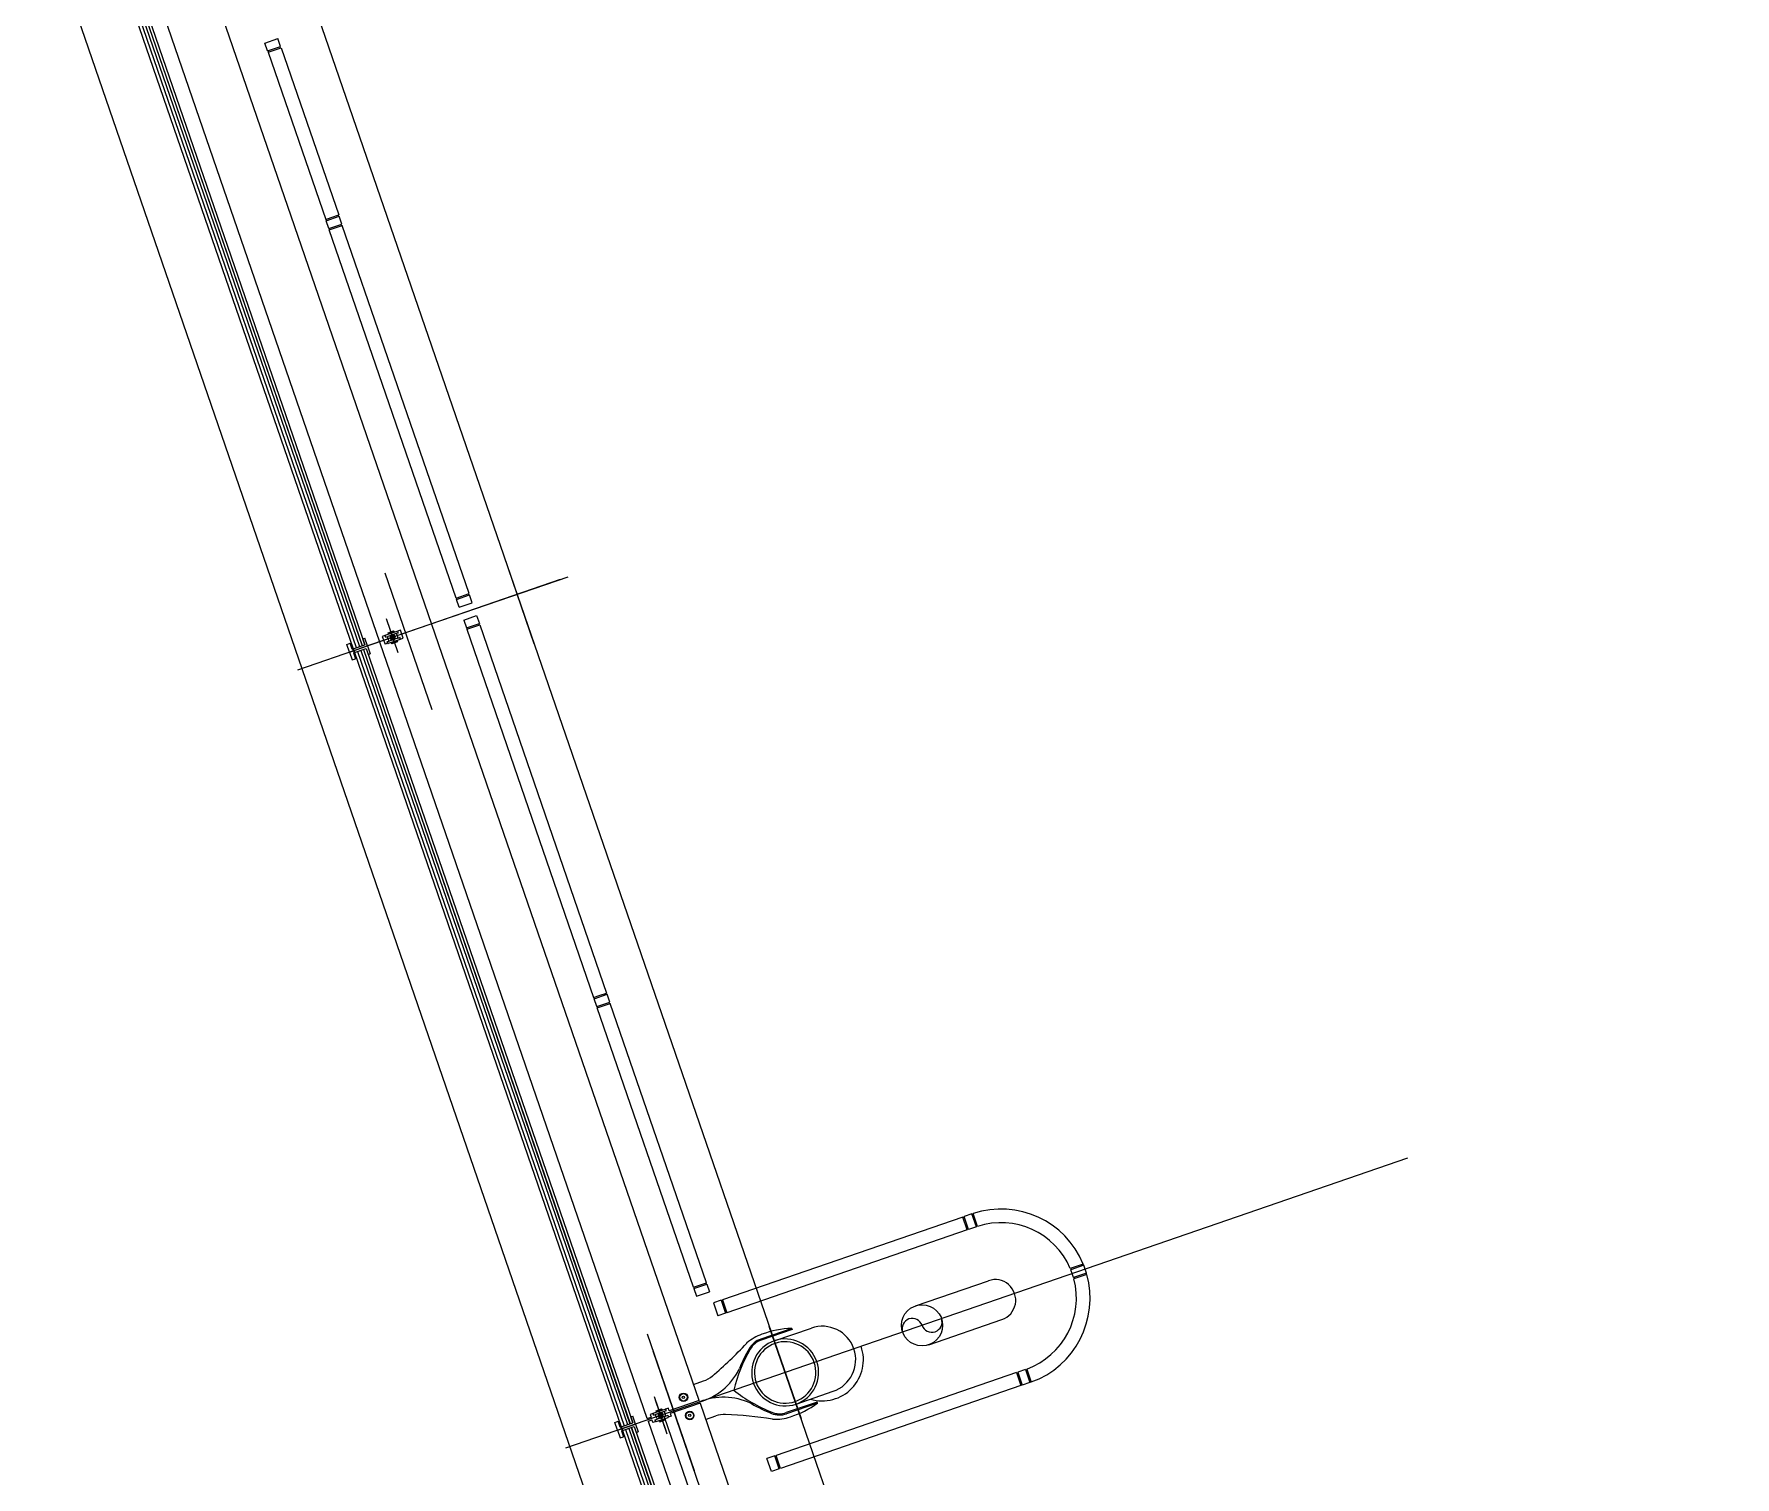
# Model space of a CAD drawing. Extents: x 809487 to 809680, y 818779 to 819225.
# Drawn here: x 809506.33 to 809512.53, y 819148.54 to 819153.8 of the extents above; entities that cross this region are included whole.
import ezdxf

# ---------------------------------------------------------------- set-up
doc = ezdxf.new("R2010")
doc.units = 0
for name, color, linetype in [('F-RC', 7, 'Continuous'), ('MAJ082__', 7, 'Continuous'), ('MAJ214__', 7, 'Continuous'), ('MAJ270__', 7, 'Continuous'), ('MAJ292__', 7, 'Continuous')]:
    doc.layers.add(name, color=color, linetype=linetype)

msp = doc.modelspace()

# ---------------------------------------------------------------- linework, layer by layer
at = {"layer": 'F-RC'}
for p, q in [((809507.1676, 819153.7638), (809507.2148, 819153.7801)), ((809507.1773, 819153.7354), (809507.1676, 819153.7638)), ((809507.1773, 819153.7354), (809507.2246, 819153.7517)), ((809507.179, 819153.7307), (809507.2262, 819153.747)), ((809507.2246, 819153.7517), (809507.2148, 819153.7801)), ((809507.2244, 819153.7463), (809507.2227, 819153.751)), ((809507.2262, 819153.747), (809507.4362, 819153.1371)), ((809507.179, 819153.7307), (809507.389, 819153.1208)), ((809507.1809, 819153.7313), (809507.1792, 819153.7361)), ((809507.389, 819153.1208), (809507.4086, 819153.1276)), ((809507.3906, 819153.1161), (809507.4379, 819153.1324)), ((809507.4086, 819153.1276), (809507.4362, 819153.1371)), ((809507.436, 819153.1317), (809507.4343, 819153.1364)), ((809507.4476, 819153.104), (809507.4379, 819153.1324)), ((809507.4004, 819153.0877), (809507.3906, 819153.1161)), ((809507.3925, 819153.1167), (809507.3909, 819153.1215)), ((809507.4004, 819153.0877), (809507.4476, 819153.104)), ((809507.402, 819153.083), (809507.4493, 819153.0993)), ((809507.8643, 819151.7404), (809507.402, 819153.083)), ((809507.4039, 819153.0836), (809507.4022, 819153.0884)), ((809507.4474, 819153.0986), (809507.4457, 819153.1034)), ((809507.9116, 819151.7566), (809507.4493, 819153.0993)), ((809507.8643, 819151.7404), (809507.9116, 819151.7566)), ((809507.8659, 819151.7356), (809507.9132, 819151.7519)), ((809507.8757, 819151.7073), (809507.8659, 819151.7356)), ((809507.8678, 819151.7363), (809507.8662, 819151.741)), ((809507.8757, 819151.7073), (809507.923, 819151.7235)), ((809507.9113, 819151.7513), (809507.9097, 819151.756)), ((809507.923, 819151.7235), (809507.9132, 819151.7519)), ((809507.892, 819151.66), (809507.9392, 819151.6763)), ((809507.892, 819151.66), (809507.9017, 819151.6316)), ((809507.9017, 819151.6316), (809507.949, 819151.6479)), ((809507.9034, 819151.6269), (809507.9506, 819151.6432)), ((809507.9392, 819151.6763), (809507.949, 819151.6479)), ((809507.9471, 819151.6473), (809507.9487, 819151.6425)), ((809507.9506, 819151.6432), (809508.4129, 819150.3005)), ((809507.9034, 819151.6269), (809508.3657, 819150.2843)), ((809507.9036, 819151.6323), (809507.9052, 819151.6276)), ((809508.3657, 819150.2843), (809508.3853, 819150.291)), ((809508.3673, 819150.2795), (809508.4146, 819150.2958)), ((809508.3771, 819150.2512), (809508.3673, 819150.2795)), ((809508.3692, 819150.2802), (809508.3676, 819150.2849)), ((809508.3853, 819150.291), (809508.4129, 819150.3005)), ((809508.4127, 819150.2952), (809508.411, 819150.2999)), ((809508.4243, 819150.2674), (809508.4146, 819150.2958)), ((809508.3771, 819150.2512), (809508.4243, 819150.2674)), ((809508.3787, 819150.2464), (809508.426, 819150.2627)), ((809508.7295, 819149.2277), (809508.3787, 819150.2464)), ((809508.3806, 819150.2471), (809508.3789, 819150.2518)), ((809508.4241, 819150.2621), (809508.4224, 819150.2668)), ((809508.7768, 819149.2439), (809508.426, 819150.2627)), ((809509.7114, 819149.4838), (809508.8351, 819149.182)), ((809509.7276, 819149.4365), (809509.7114, 819149.4838)), ((809509.7167, 819149.4835), (809509.712, 819149.4819)), ((809509.7445, 819149.4952), (809509.7161, 819149.4854)), ((809509.7324, 819149.4381), (809509.7161, 819149.4854)), ((809509.7607, 819149.4479), (809509.7445, 819149.4952)), ((809509.7655, 819149.4495), (809509.7492, 819149.4968)), ((809509.7276, 819149.4365), (809508.8513, 819149.1348)), ((809509.7317, 819149.44), (809509.727, 819149.4384)), ((809509.7607, 819149.4479), (809509.7324, 819149.4381)), ((809510.1505, 819149.3124), (809510.1031, 819149.2961)), ((809510.1523, 819149.3077), (809510.105, 819149.2914)), ((809508.7295, 819149.2277), (809508.7767, 819149.2439)), ((809508.7311, 819149.2229), (809508.7784, 819149.2392)), ((809508.7311, 819149.2229), (809508.7409, 819149.1946)), ((809508.7314, 819149.2283), (809508.733, 819149.2236)), ((809508.7749, 819149.2433), (809508.7765, 819149.2386)), ((809508.7784, 819149.2392), (809508.7881, 819149.2108)), ((809510.1621, 819149.2794), (809510.1148, 819149.2631)), ((809510.1635, 819149.2746), (809510.1161, 819149.2583)), ((809508.7409, 819149.1946), (809508.7881, 819149.2108)), ((809508.8303, 819149.1804), (809508.802, 819149.1706)), ((809508.802, 819149.1706), (809508.8183, 819149.1234)), ((809508.8303, 819149.1804), (809508.8466, 819149.1331)), ((809508.8357, 819149.1801), (809508.831, 819149.1785)), ((809508.8351, 819149.182), (809508.8513, 819149.1348)), ((809508.8466, 819149.1331), (809508.8183, 819149.1234)), ((809508.8507, 819149.1367), (809508.846, 819149.135)), ((809509.9067, 819148.9165), (809509.0304, 819148.6147)), ((809509.9067, 819148.9165), (809509.923, 819148.8692)), ((809509.9121, 819148.9162), (809509.9074, 819148.9146)), ((809509.9398, 819148.9279), (809509.9114, 819148.9181)), ((809509.9114, 819148.9181), (809509.9277, 819148.8708)), ((809509.9398, 819148.9279), (809509.9561, 819148.8806)), ((809509.9445, 819148.9295), (809509.9608, 819148.8822)), ((809509.923, 819148.8692), (809509.0467, 819148.5674)), ((809509.9271, 819148.8727), (809509.9223, 819148.8711)), ((809509.9561, 819148.8806), (809509.9277, 819148.8708)), ((809509.0257, 819148.6131), (809508.9973, 819148.6033)), ((809509.0136, 819148.5561), (809508.9973, 819148.6033)), ((809509.042, 819148.5658), (809509.0257, 819148.6131)), ((809509.0311, 819148.6128), (809509.0263, 819148.6112)), ((809509.0467, 819148.5674), (809509.0304, 819148.6147)), ((809509.042, 819148.5658), (809509.0136, 819148.5561)), ((809509.046, 819148.5693), (809509.0413, 819148.5677))]:
    msp.add_line(p, q, dxfattribs=at)
for radius, start, end in [(0.323, 108.11303, 109.00032), (0.325, 22.52811, 108.11849), (0.277, 107.96572, 109.00032), (0.275, 23.17064, 107.9582), (0.277, 22.10417, 23.14047), (0.275, 19, 22.12677), (0.323, 21.66174, 22.54999), (0.325, 19, 21.64535), (0.325, 16.35465, 19), (0.275, 290.0418, 14.82936), (0.325, 289.88151, 15.47188), (0.275, 15.87323, 19), (0.277, 14.85953, 15.89583), (0.323, 15.45001, 16.33825), (0.277, 288.99968, 290.03427), (0.323, 288.99968, 289.88697)]:
    msp.add_arc((809509.8503, 819149.1879), radius, start, end, dxfattribs=at)
at = {"layer": 'MAJ082__'}
for p, q in [((809509.5384, 819149.1598), (809509.8049, 819149.2516)), ((809509.5872, 819149.018), (809509.8537, 819149.1097))]:
    msp.add_line(p, q, dxfattribs=at)
msp.add_circle((809509.5628, 819149.0889), 0.075, dxfattribs=at)
for centre, radius, start, end in [((809509.8293, 819149.1806), 0.075, 288.99117, 109), ((809509.5274, 819149.0767), 0.0375, 19, 199), ((809509.5983, 819149.1011), 0.0375, 199, 19)]:
    msp.add_arc(centre, radius, start, end, dxfattribs=at)
at = {"layer": 'MAJ214__'}
for p, q in [((809506.5287, 819154.382), (809507.5005, 819151.5596)), ((809506.5401, 819154.3859), (809507.5119, 819151.5635)), ((809506.5495, 819154.3891), (809507.5213, 819151.5668)), ((809506.5502, 819154.3894), (809507.5221, 819151.567)), ((809508.5611, 819148.7492), (809506.6109, 819154.4129)), ((809507.6057, 819151.6037), (809507.5953, 819151.6002)), ((809507.5953, 819151.6002), (809507.6051, 819151.5718)), ((809507.6155, 819151.5754), (809507.6051, 819151.5718)), ((809507.606, 819151.6052), (809507.65, 819151.6203)), ((809507.6074, 819151.5977), (809507.615, 819151.6003)), ((809507.6457, 819151.6109), (809507.615, 819151.6003)), ((809507.6376, 819151.6203), (809507.6158, 819151.6128)), ((809507.6164, 819151.614), (809507.6158, 819151.6128)), ((809507.6158, 819151.6128), (809507.6168, 819151.6099)), ((809507.6164, 819151.614), (809507.6363, 819151.6209)), ((809507.6385, 819151.6174), (809507.6168, 819151.6099)), ((809507.6192, 819151.6107), (809507.6188, 819151.6101)), ((809507.619, 819151.6096), (809507.6188, 819151.6101)), ((809507.6514, 819151.5944), (809507.6207, 819151.5838)), ((809507.628, 819151.5773), (809507.6498, 819151.5848)), ((809507.628, 819151.5773), (809507.629, 819151.5745)), ((809507.629, 819151.5745), (809507.6507, 819151.582)), ((809507.6299, 819151.578), (809507.6296, 819151.5789)), ((809507.6501, 819151.5807), (809507.6303, 819151.5739)), ((809507.6362, 819151.6166), (809507.6368, 819151.6163)), ((809507.6363, 819151.6209), (809507.6376, 819151.6203)), ((809507.637, 819151.6158), (809507.6368, 819151.6163)), ((809507.6376, 819151.6203), (809507.6385, 819151.6174)), ((809507.6535, 819151.6136), (809507.6459, 819151.611)), ((809507.6479, 819151.5841), (809507.6476, 819151.5851)), ((809507.6498, 819151.5848), (809507.6507, 819151.582)), ((809507.6501, 819151.5807), (809507.6507, 819151.582)), ((809507.6615, 819151.6229), (809507.6511, 819151.6194)), ((809507.6516, 819151.5944), (809507.6592, 819151.597)), ((809507.6608, 819151.591), (809507.6712, 819151.5946)), ((809507.6712, 819151.5946), (809507.6615, 819151.6229)), ((809507.5054, 819151.5454), (809508.4772, 819148.723)), ((809507.5168, 819151.5493), (809508.4886, 819148.7269)), ((809507.5262, 819151.5526), (809508.498, 819148.7302)), ((809507.5269, 819151.5528), (809508.4988, 819148.7304)), ((809507.6303, 819151.5739), (809507.629, 819151.5745)), ((809508.6382, 819148.7864), (809508.6278, 819148.7828)), ((809508.6414, 819148.7769), (809508.6382, 819148.7864)), ((809508.7502, 819148.8144), (809508.6414, 819148.7769)), ((809508.7534, 819148.8049), (809508.6447, 819148.7675)), ((809508.5611, 819148.7492), (809508.5753, 819148.7541)), ((809508.5643, 819148.7398), (809508.5785, 819148.7447)), ((809508.5643, 819148.7398), (809510.5145, 819143.0761)), ((809508.5824, 819148.7672), (809508.572, 819148.7636)), ((809508.572, 819148.7636), (809508.5753, 819148.7541)), ((809508.5818, 819148.7352), (809508.5785, 819148.7447)), ((809508.5922, 819148.7388), (809508.5818, 819148.7352)), ((809508.5827, 819148.7686), (809508.6267, 819148.7837)), ((809508.5841, 819148.7611), (809508.5917, 819148.7638)), ((809508.5898, 819148.7446), (809508.5974, 819148.7472)), ((809508.6224, 819148.7744), (809508.5917, 819148.7638)), ((809508.6143, 819148.7837), (809508.5925, 819148.7762)), ((809508.5931, 819148.7775), (809508.5925, 819148.7762)), ((809508.5925, 819148.7762), (809508.5935, 819148.7734)), ((809508.5931, 819148.7775), (809508.613, 819148.7843)), ((809508.5933, 819148.7379), (809508.6373, 819148.753)), ((809508.6152, 819148.7809), (809508.5935, 819148.7734)), ((809508.5959, 819148.7742), (809508.5955, 819148.7736)), ((809508.5957, 819148.7731), (809508.5955, 819148.7736)), ((809508.6281, 819148.7578), (809508.5974, 819148.7472)), ((809508.6265, 819148.7482), (809508.6047, 819148.7408)), ((809508.6057, 819148.7379), (809508.6047, 819148.7408)), ((809508.6274, 819148.7454), (809508.6057, 819148.7379)), ((809508.607, 819148.7373), (809508.6057, 819148.7379)), ((809508.6063, 819148.7423), (809508.6065, 819148.7419)), ((809508.6071, 819148.7416), (809508.6065, 819148.7419)), ((809508.607, 819148.7373), (809508.6268, 819148.7441)), ((809508.6129, 819148.78), (809508.6135, 819148.7797)), ((809508.613, 819148.7843), (809508.6143, 819148.7837)), ((809508.6137, 819148.7793), (809508.6135, 819148.7797)), ((809508.6143, 819148.7837), (809508.6152, 819148.7809)), ((809508.6302, 819148.777), (809508.6226, 819148.7744)), ((809508.6241, 819148.7474), (809508.6244, 819148.7481)), ((809508.6243, 819148.7485), (809508.6244, 819148.7481)), ((809508.6274, 819148.7454), (809508.6265, 819148.7482)), ((809508.6268, 819148.7441), (809508.6274, 819148.7454)), ((809508.6359, 819148.7605), (809508.6283, 819148.7579)), ((809508.6479, 819148.758), (809508.6375, 819148.7544)), ((809508.6447, 819148.7675), (809508.6479, 819148.758)), ((809508.4821, 819148.7088), (809509.4539, 819145.8865)), ((809508.4935, 819148.7128), (809509.4653, 819145.8904)), ((809508.5029, 819148.716), (809509.4747, 819145.8936)), ((809508.5036, 819148.7163), (809509.4755, 819145.8939))]:
    msp.add_line(p, q, dxfattribs=at)
for points in [[(809507.6606, 819151.5896), (809507.6166, 819151.5744)], [(809509.088, 819149.0778), (809508.9752, 819149.039)], [(809509.1819, 819148.8053), (809509.0691, 819148.7665)]]:
    msp.add_lwpolyline(points, dxfattribs=at)
for centre, radius in [((809507.6333, 819151.5974), 0.006), ((809508.6931, 819148.8264), 0.0155), ((809508.6931, 819148.8264), 0.0135), ((809508.6931, 819148.8264), 0.0042), ((809508.7159, 819148.7603), 0.0155), ((809508.7159, 819148.7603), 0.0135), ((809508.7159, 819148.7603), 0.0042)]:
    msp.add_circle(centre, radius, dxfattribs=at)
for centre, radius, start, end in [((809507.6333, 819151.5974), 0.0095, 145.18264, 252.81736), ((809507.6333, 819151.5974), 0.0109, 101.1265, 116.87349), ((809507.6333, 819151.5974), 0.0109, 281.1265, 296.87349), ((809507.6333, 819151.5974), 0.0095, 326.69488, 71.30512), ((809509.001, 819148.9641), 0.0792, 109, 149.96236), ((809509.4233, 819148.7199), 0.567, 149.96236, 158.10407), ((809508.6894, 819149.0317), 0.2307, 285.67731, 333.23123), ((809508.8786, 819148.9388), 0.02, 326.67541, 338.10407), ((809508.8393, 819148.5962), 0.2307, 64.76877, 112.32268), ((809508.8393, 819148.5962), 0.2307, 105.67731, 112.32268), ((809508.6894, 819149.0317), 0.2307, 285.67731, 292.32268), ((809508.9313, 819148.7859), 0.02, 59.89592, 71.32459), ((809509.2257, 819149.2938), 0.567, 239.89592, 248.03764), ((809508.61, 819148.7608), 0.0095, 145.18264, 199.00008), ((809508.61, 819148.7608), 0.0095, 198.99991, 252.81736), ((809508.61, 819148.7608), 0.006, 18.99986, 199.00013), ((809508.61, 819148.7608), 0.006, 198.99986, 19.00013), ((809508.61, 819148.7608), 0.0109, 101.1265, 116.87349), ((809508.61, 819148.7608), 0.0109, 281.1265, 296.87349), ((809508.61, 819148.7608), 0.0095, 18.99991, 71.30512), ((809508.61, 819148.7608), 0.0095, 326.69488, 19.00008), ((809509.0433, 819148.8414), 0.0792, 248.03764, 289)]:
    msp.add_arc(centre, radius, start, end, dxfattribs=at)
for points, degree in [([(809507.606, 819151.6052), (809507.606, 819151.6051), (809507.6059, 819151.6051), (809507.6059, 819151.6051), (809507.6059, 819151.605), (809507.6058, 819151.605), (809507.6058, 819151.6049), (809507.6058, 819151.6049), (809507.6058, 819151.6048), (809507.6058, 819151.6048), (809507.6057, 819151.6047), (809507.6057, 819151.6047), (809507.6057, 819151.6046), (809507.6057, 819151.6045), (809507.6057, 819151.6045), (809507.6057, 819151.6044)], 3), ([(809507.6057, 819151.6044), (809507.6057, 819151.6038), (809507.6057, 819151.6032), (809507.6058, 819151.602), (809507.6059, 819151.6014), (809507.606, 819151.6003), (809507.6062, 819151.5998), (809507.6064, 819151.5989), (809507.6064, 819151.5986), (809507.6065, 819151.5983)], 3), ([(809507.6066, 819151.5981), (809507.6066, 819151.5981), (809507.6066, 819151.5981), (809507.6066, 819151.5981), (809507.6066, 819151.5982), (809507.6066, 819151.5982), (809507.6065, 819151.5982), (809507.6065, 819151.5983)], 3), ([(809507.6066, 819151.5981), (809507.6066, 819151.598), (809507.6066, 819151.598), (809507.6067, 819151.5979), (809507.6067, 819151.5979), (809507.6068, 819151.5978), (809507.6069, 819151.5977), (809507.6071, 819151.5977), (809507.6071, 819151.5977), (809507.6072, 819151.5977), (809507.6073, 819151.5977), (809507.6074, 819151.5977), (809507.6074, 819151.5977), (809507.6074, 819151.5977)], 3), ([(809507.6131, 819151.5811), (809507.6131, 819151.5811), (809507.6131, 819151.5811), (809507.613, 819151.5811), (809507.613, 819151.5811), (809507.6129, 819151.5811), (809507.6129, 819151.5811), (809507.6128, 819151.581), (809507.6128, 819151.5809), (809507.6127, 819151.5808), (809507.6127, 819151.5807), (809507.6127, 819151.5805), (809507.6127, 819151.5805), (809507.6127, 819151.5804)], 3), ([(809507.6128, 819151.5802), (809507.6128, 819151.5802), (809507.6127, 819151.5802), (809507.6127, 819151.5803), (809507.6127, 819151.5803), (809507.6127, 819151.5804), (809507.6127, 819151.5804), (809507.6127, 819151.5804)], 3), ([(809507.6128, 819151.5802), (809507.6129, 819151.5799), (809507.613, 819151.5796), (809507.6134, 819151.5787), (809507.6137, 819151.5783), (809507.6142, 819151.5773), (809507.6145, 819151.5768), (809507.6152, 819151.5758), (809507.6155, 819151.5753), (809507.6159, 819151.5748)], 3), ([(809507.6131, 819151.5811), (809507.6137, 819151.5814), (809507.6144, 819151.5816), (809507.6159, 819151.5821), (809507.6169, 819151.5825), (809507.6184, 819151.583), (809507.619, 819151.5832), (809507.62, 819151.5835), (809507.6203, 819151.5836), (809507.6207, 819151.5838)], 3), ([(809507.6131, 819151.5811), (809507.6139, 819151.5814), (809507.6148, 819151.5817), (809507.6157, 819151.5821), (809507.617, 819151.5825), (809507.6182, 819151.5829), (809507.6195, 819151.5834), (809507.6199, 819151.5835), (809507.6203, 819151.5836), (809507.6207, 819151.5838)], 3), ([(809507.6207, 819151.5838), (809507.6207, 819151.5838), (809507.6207, 819151.5838), (809507.6206, 819151.5839), (809507.6205, 819151.5841), (809507.6203, 819151.5847), (809507.6201, 819151.585), (809507.6195, 819151.5861), (809507.6189, 819151.587), (809507.6179, 819151.5891), (809507.6174, 819151.5902), (809507.6166, 819151.5925), (809507.6162, 819151.5936), (809507.6157, 819151.5959), (809507.6156, 819151.5969), (809507.6154, 819151.5984), (809507.6153, 819151.599), (809507.6151, 819151.5997), (809507.6151, 819151.5999), (809507.615, 819151.6002), (809507.615, 819151.6003), (809507.615, 819151.6003)], 3), ([(809507.6253, 819151.6026), (809507.6254, 819151.6027), (809507.6256, 819151.6029), (809507.6258, 819151.6033), (809507.6259, 819151.6035), (809507.6261, 819151.6037), (809507.6261, 819151.6038), (809507.6262, 819151.6038), (809507.6262, 819151.6039), (809507.6262, 819151.6039)], 3), ([(809507.6262, 819151.6039), (809507.6272, 819151.6054), (809507.6283, 819151.6071)], 2), ([(809507.6317, 819151.5879), (809507.6317, 819151.5879), (809507.6317, 819151.5879), (809507.6316, 819151.5879), (809507.6315, 819151.5879), (809507.6312, 819151.588), (809507.631, 819151.5881), (809507.6306, 819151.5882), (809507.6304, 819151.5883), (809507.6302, 819151.5884)], 3), ([(809507.6312, 819151.6081), (809507.6331, 819151.6074), (809507.6348, 819151.6069)], 2), ([(809507.6354, 819151.5866), (809507.6334, 819151.5873), (809507.6317, 819151.5879)], 2), ([(809507.6348, 819151.6069), (809507.6349, 819151.6069), (809507.6349, 819151.6068), (809507.635, 819151.6068), (809507.6351, 819151.6068), (809507.6353, 819151.6067), (809507.6355, 819151.6066), (809507.6359, 819151.6065), (809507.6361, 819151.6064), (809507.6363, 819151.6064)], 3), ([(809507.6404, 819151.5908), (809507.6394, 819151.5893), (809507.6382, 819151.5876)], 2), ([(809507.6412, 819151.5921), (809507.6411, 819151.592), (809507.641, 819151.5918), (809507.6408, 819151.5914), (809507.6406, 819151.5913), (809507.6405, 819151.591), (809507.6404, 819151.591), (809507.6404, 819151.5909), (809507.6404, 819151.5909), (809507.6404, 819151.5908)], 3), ([(809507.6459, 819151.611), (809507.6458, 819151.6109), (809507.6458, 819151.6109), (809507.6457, 819151.6109)], 2), ([(809507.6459, 819151.611), (809507.6459, 819151.6109), (809507.6459, 819151.6109), (809507.6459, 819151.6108), (809507.646, 819151.6106), (809507.6463, 819151.6101), (809507.6465, 819151.6097), (809507.6471, 819151.6086), (809507.6476, 819151.6077), (809507.6487, 819151.6057), (809507.6492, 819151.6045), (809507.65, 819151.6022), (809507.6503, 819151.6011), (809507.6508, 819151.5988), (809507.651, 819151.5978), (809507.6512, 819151.5963), (809507.6513, 819151.5957), (809507.6514, 819151.595), (809507.6515, 819151.5948), (809507.6515, 819151.5945), (809507.6516, 819151.5945), (809507.6516, 819151.5944)], 3), ([(809507.6507, 819151.6199), (809507.6506, 819151.6199), (809507.6506, 819151.62), (809507.6505, 819151.6201), (809507.6505, 819151.6201), (809507.6504, 819151.6201), (809507.6504, 819151.6202), (809507.6503, 819151.6202), (809507.6503, 819151.6202), (809507.6502, 819151.6203), (809507.6502, 819151.6203), (809507.6501, 819151.6203), (809507.6501, 819151.6203), (809507.65, 819151.6203), (809507.65, 819151.6203), (809507.65, 819151.6203)], 3), ([(809507.6538, 819151.6145), (809507.6537, 819151.6148), (809507.6535, 819151.6152), (809507.6532, 819151.616), (809507.6529, 819151.6165), (809507.6523, 819151.6174), (809507.652, 819151.6179), (809507.6514, 819151.6189), (809507.651, 819151.6194), (809507.6507, 819151.6199)], 3), ([(809507.6514, 819151.5944), (809507.6515, 819151.5944), (809507.6515, 819151.5944), (809507.6516, 819151.5944)], 2), ([(809507.6514, 819151.5944), (809507.6515, 819151.5944), (809507.6515, 819151.5944), (809507.6516, 819151.5944)], 2), ([(809507.6535, 819151.6136), (809507.6535, 819151.6136), (809507.6535, 819151.6136), (809507.6535, 819151.6136), (809507.6536, 819151.6136), (809507.6536, 819151.6136), (809507.6537, 819151.6137), (809507.6538, 819151.6138), (809507.6538, 819151.6138), (809507.6539, 819151.614), (809507.6539, 819151.614), (809507.6539, 819151.6142), (809507.6539, 819151.6143), (809507.6539, 819151.6143)], 3), ([(809507.6538, 819151.6145), (809507.6538, 819151.6145), (809507.6538, 819151.6145), (809507.6538, 819151.6144), (809507.6538, 819151.6144), (809507.6539, 819151.6144), (809507.6539, 819151.6144), (809507.6539, 819151.6143)], 3), ([(809507.66, 819151.5967), (809507.6599, 819151.5967), (809507.6599, 819151.5967), (809507.6599, 819151.5968), (809507.6598, 819151.5969), (809507.6597, 819151.597), (809507.6596, 819151.597), (809507.6595, 819151.5971), (809507.6594, 819151.5971), (809507.6593, 819151.5971), (809507.6592, 819151.597), (809507.6592, 819151.597), (809507.6592, 819151.597), (809507.6592, 819151.597)], 3), ([(809507.66, 819151.5967), (809507.66, 819151.5966), (809507.66, 819151.5966), (809507.66, 819151.5966), (809507.66, 819151.5966), (809507.66, 819151.5965), (809507.66, 819151.5965), (809507.66, 819151.5965)], 3), ([(809507.6608, 819151.5903), (809507.6608, 819151.5909), (809507.6608, 819151.5915), (809507.6607, 819151.5927), (809507.6607, 819151.5933), (809507.6605, 819151.5944), (809507.6604, 819151.5949), (809507.6602, 819151.5958), (809507.6601, 819151.5961), (809507.66, 819151.5965)], 3), ([(809507.6606, 819151.5896), (809507.6606, 819151.5896), (809507.6606, 819151.5896), (809507.6607, 819151.5897), (809507.6607, 819151.5897), (809507.6607, 819151.5898), (809507.6607, 819151.5898), (809507.6608, 819151.5899), (809507.6608, 819151.5899), (809507.6608, 819151.59), (809507.6608, 819151.59), (809507.6608, 819151.5901), (809507.6608, 819151.5901), (809507.6608, 819151.5902), (809507.6608, 819151.5903), (809507.6608, 819151.5903)], 3), ([(809507.6159, 819151.5748), (809507.6159, 819151.5748), (809507.616, 819151.5747), (809507.6161, 819151.5747), (809507.6161, 819151.5746), (809507.6161, 819151.5746), (809507.6162, 819151.5746), (809507.6162, 819151.5745), (809507.6163, 819151.5745), (809507.6163, 819151.5745), (809507.6163, 819151.5745), (809507.6164, 819151.5744), (809507.6165, 819151.5744), (809507.6165, 819151.5744), (809507.6166, 819151.5744), (809507.6166, 819151.5744)], 3), ([(809508.5827, 819148.7686), (809508.5827, 819148.7686), (809508.5826, 819148.7686), (809508.5826, 819148.7685), (809508.5826, 819148.7685), (809508.5825, 819148.7684), (809508.5825, 819148.7684), (809508.5825, 819148.7683), (809508.5825, 819148.7683), (809508.5825, 819148.7682), (809508.5824, 819148.7682), (809508.5824, 819148.7681), (809508.5824, 819148.7681), (809508.5824, 819148.768), (809508.5824, 819148.7679), (809508.5824, 819148.7679)], 3), ([(809508.5824, 819148.7679), (809508.5824, 819148.7673), (809508.5824, 819148.7666), (809508.5825, 819148.7655), (809508.5826, 819148.7649), (809508.5828, 819148.7638), (809508.5829, 819148.7632), (809508.5831, 819148.7624), (809508.5831, 819148.762), (809508.5832, 819148.7617)], 3), ([(809508.5833, 819148.7615), (809508.5833, 819148.7615), (809508.5833, 819148.7615), (809508.5833, 819148.7616), (809508.5833, 819148.7616), (809508.5833, 819148.7617), (809508.5833, 819148.7617), (809508.5832, 819148.7617)], 3), ([(809508.5833, 819148.7615), (809508.5833, 819148.7615), (809508.5833, 819148.7615), (809508.5834, 819148.7614), (809508.5834, 819148.7613), (809508.5836, 819148.7612), (809508.5836, 819148.7612), (809508.5838, 819148.7611), (809508.5838, 819148.7611), (809508.5839, 819148.7611), (809508.584, 819148.7611), (809508.5841, 819148.7611), (809508.5841, 819148.7611), (809508.5841, 819148.7611)], 3), ([(809508.5894, 819148.7438), (809508.5894, 819148.7439), (809508.5894, 819148.7439), (809508.5894, 819148.744), (809508.5894, 819148.7441), (809508.5894, 819148.7442), (809508.5894, 819148.7443), (809508.5895, 819148.7444), (809508.5896, 819148.7445), (809508.5897, 819148.7445), (809508.5897, 819148.7446), (809508.5898, 819148.7446), (809508.5898, 819148.7446), (809508.5898, 819148.7446)], 3), ([(809508.5894, 819148.7438), (809508.5894, 819148.7438), (809508.5894, 819148.7438), (809508.5894, 819148.7438), (809508.5894, 819148.7437), (809508.5894, 819148.7437), (809508.5895, 819148.7437), (809508.5895, 819148.7436)], 3), ([(809508.5926, 819148.7383), (809508.5922, 819148.7387), (809508.5919, 819148.7392), (809508.5912, 819148.7402), (809508.5909, 819148.7407), (809508.5904, 819148.7417), (809508.5901, 819148.7422), (809508.5897, 819148.743), (809508.5896, 819148.7433), (809508.5895, 819148.7436)], 3), ([(809508.5935, 819148.7551), (809508.5932, 819148.7562), (809508.5929, 819148.7572), (809508.5924, 819148.7593), (809508.5923, 819148.7604), (809508.5921, 819148.7619), (809508.592, 819148.7624), (809508.5919, 819148.7631), (809508.5918, 819148.7634), (809508.5917, 819148.7636), (809508.5917, 819148.7637), (809508.5917, 819148.7638)], 3), ([(809508.5933, 819148.7379), (809508.5933, 819148.7379), (809508.5932, 819148.7379), (809508.5931, 819148.7379), (809508.5931, 819148.7379), (809508.593, 819148.7379), (809508.593, 819148.7379), (809508.5929, 819148.738), (809508.5929, 819148.738), (809508.5928, 819148.738), (809508.5928, 819148.738), (809508.5928, 819148.7381), (809508.5927, 819148.7381), (809508.5927, 819148.7382), (809508.5926, 819148.7382), (809508.5926, 819148.7383)], 3), ([(809508.5935, 819148.7551), (809508.5939, 819148.7541), (809508.5943, 819148.7532), (809508.5952, 819148.7512), (809508.5958, 819148.7502), (809508.5965, 819148.7489), (809508.5968, 819148.7485), (809508.5971, 819148.7478), (809508.5972, 819148.7476), (809508.5973, 819148.7473), (809508.5974, 819148.7473), (809508.5974, 819148.7472)], 3), ([(809508.602, 819148.766), (809508.6022, 819148.7662), (809508.6023, 819148.7664), (809508.6025, 819148.7667), (809508.6026, 819148.7669), (809508.6028, 819148.7671), (809508.6028, 819148.7672), (809508.6029, 819148.7673), (809508.6029, 819148.7673), (809508.6029, 819148.7673)], 3), ([(809508.6029, 819148.7673), (809508.6039, 819148.7688), (809508.605, 819148.7706)], 2), ([(809508.6069, 819148.7518), (809508.6071, 819148.7517), (809508.6073, 819148.7517), (809508.6077, 819148.7515), (809508.6079, 819148.7515), (809508.6082, 819148.7514), (809508.6083, 819148.7514), (809508.6084, 819148.7513), (809508.6084, 819148.7513), (809508.6084, 819148.7513)], 3), ([(809508.6079, 819148.7715), (809508.6098, 819148.7709), (809508.6115, 819148.7703)], 2), ([(809508.6084, 819148.7513), (809508.6101, 819148.7507), (809508.6121, 819148.7501)], 2), ([(809508.6115, 819148.7703), (809508.6116, 819148.7703), (809508.6116, 819148.7703), (809508.6117, 819148.7703), (809508.6118, 819148.7702), (809508.612, 819148.7701), (809508.6122, 819148.7701), (809508.6126, 819148.7699), (809508.6128, 819148.7699), (809508.613, 819148.7698)], 3), ([(809508.6149, 819148.751), (809508.6161, 819148.7528), (809508.6171, 819148.7543)], 2), ([(809508.6171, 819148.7543), (809508.6171, 819148.7543), (809508.6171, 819148.7543), (809508.6171, 819148.7544), (809508.6172, 819148.7545), (809508.6173, 819148.7547), (809508.6175, 819148.7549), (809508.6177, 819148.7552), (809508.6178, 819148.7554), (809508.6179, 819148.7556)], 3), ([(809508.6226, 819148.7744), (809508.6225, 819148.7744), (809508.6225, 819148.7744), (809508.6224, 819148.7744)], 2), ([(809508.6226, 819148.7744), (809508.6226, 819148.7744), (809508.6226, 819148.7744), (809508.6227, 819148.7742), (809508.6227, 819148.774), (809508.623, 819148.7735), (809508.6232, 819148.7731), (809508.6238, 819148.7721), (809508.6243, 819148.7712), (809508.6254, 819148.7691), (809508.6259, 819148.768), (809508.6263, 819148.7667), (809508.6264, 819148.7666), (809508.6264, 819148.7665)], 3), ([(809508.6283, 819148.7579), (809508.6283, 819148.7579), (809508.6283, 819148.7579), (809508.6282, 819148.758), (809508.6282, 819148.7582), (809508.628, 819148.7588), (809508.628, 819148.7592), (809508.6278, 819148.7605), (809508.6277, 819148.7615), (809508.6272, 819148.7637), (809508.6269, 819148.7649), (809508.6265, 819148.7662), (809508.6265, 819148.7663), (809508.6264, 819148.7665)], 3), ([(809508.6274, 819148.7833), (809508.6273, 819148.7834), (809508.6273, 819148.7834), (809508.6272, 819148.7835), (809508.6272, 819148.7835), (809508.6271, 819148.7836), (809508.6271, 819148.7836), (809508.627, 819148.7836), (809508.627, 819148.7837), (809508.6269, 819148.7837), (809508.6269, 819148.7837), (809508.6268, 819148.7837), (809508.6268, 819148.7837), (809508.6267, 819148.7838), (809508.6267, 819148.7838), (809508.6267, 819148.7837)], 3), ([(809508.6305, 819148.778), (809508.6304, 819148.7783), (809508.6302, 819148.7786), (809508.6299, 819148.7794), (809508.6296, 819148.7799), (809508.6291, 819148.7809), (809508.6288, 819148.7814), (809508.6281, 819148.7824), (809508.6277, 819148.7829), (809508.6274, 819148.7833)], 3), ([(809508.6283, 819148.7579), (809508.6282, 819148.7578), (809508.6282, 819148.7578), (809508.6281, 819148.7578)], 2), ([(809508.6302, 819148.777), (809508.6302, 819148.777), (809508.6302, 819148.777), (809508.6302, 819148.777), (809508.6303, 819148.777), (809508.6303, 819148.7771), (809508.6304, 819148.7771), (809508.6305, 819148.7772), (809508.6305, 819148.7773), (809508.6306, 819148.7774), (809508.6306, 819148.7775), (809508.6306, 819148.7776), (809508.6306, 819148.7777), (809508.6306, 819148.7778)], 3), ([(809508.6305, 819148.778), (809508.6305, 819148.778), (809508.6305, 819148.7779), (809508.6305, 819148.7779), (809508.6305, 819148.7779), (809508.6306, 819148.7778), (809508.6306, 819148.7778), (809508.6306, 819148.7778)], 3), ([(809508.6359, 819148.7605), (809508.6359, 819148.7605), (809508.6359, 819148.7605), (809508.6359, 819148.7605), (809508.636, 819148.7605), (809508.6361, 819148.7605), (809508.6361, 819148.7605), (809508.6362, 819148.7605), (809508.6363, 819148.7605), (809508.6364, 819148.7604), (809508.6365, 819148.7604), (809508.6366, 819148.7602), (809508.6366, 819148.7602), (809508.6367, 819148.7601)], 3), ([(809508.6367, 819148.7599), (809508.6367, 819148.7599), (809508.6367, 819148.76), (809508.6367, 819148.76), (809508.6367, 819148.76), (809508.6367, 819148.7601), (809508.6367, 819148.7601), (809508.6367, 819148.7601)], 3), ([(809508.6367, 819148.7599), (809508.6368, 819148.7596), (809508.6369, 819148.7592), (809508.6371, 819148.7584), (809508.6372, 819148.7578), (809508.6374, 819148.7567), (809508.6374, 819148.7561), (809508.6375, 819148.755), (809508.6375, 819148.7544), (809508.6375, 819148.7537)], 3), ([(809508.6375, 819148.7537), (809508.6375, 819148.7537), (809508.6375, 819148.7536), (809508.6375, 819148.7535), (809508.6375, 819148.7535), (809508.6375, 819148.7534), (809508.6375, 819148.7534), (809508.6375, 819148.7533), (809508.6375, 819148.7533), (809508.6374, 819148.7532), (809508.6374, 819148.7532), (809508.6374, 819148.7531), (809508.6374, 819148.7531), (809508.6373, 819148.753), (809508.6373, 819148.753), (809508.6373, 819148.753)], 3)]:
    msp.add_open_spline(points, degree=degree, dxfattribs=at)
at = {"layer": 'MAJ270__'}
for p, q in [((809507.1104, 819154.5902), (809509.0638, 819148.9171)), ((809508.1492, 819151.5733), (809508.0391, 819151.8929)), ((809507.7774, 819151.3323), (809507.6057, 819151.8309)), ((809508.2441, 819151.8077), (809507.2859, 819151.4777)), ((809507.6096, 819151.666), (809507.6524, 819151.5418)), ((809507.489, 819151.5556), (809507.4938, 819151.5414)), ((809511.3326, 819149.6983), (809508.2626, 819148.6412)), ((809511.3326, 819149.6983), (809508.2626, 819148.6412)), ((809511.3326, 819149.6983), (809508.2626, 819148.6412)), ((809511.3326, 819149.6983), (809508.2626, 819148.6412)), ((809508.5604, 819149.0584), (809508.732, 819148.5598)), ((809509.0042, 819149.09), (809509.1216, 819148.7491)), ((809509.1233, 819148.7441), (809509.0059, 819149.085)), ((809508.7541, 819148.4957), (809508.5824, 819148.9943)), ((809511.0172, 819143.244), (809509.0638, 819148.9171)), ((809508.5863, 819148.8295), (809508.6291, 819148.7052)), ((809508.6336, 819148.6921), (809508.5908, 819148.8164)), ((809508.621, 819148.7593), (809512.5262, 819137.4178)), ((809508.4657, 819148.719), (809508.4705, 819148.7049)), ((809508.4705, 819148.7049), (809508.4657, 819148.719))]:
    msp.add_line(p, q, dxfattribs=at)
msp.add_lwpolyline([(809508.2713, 819151.817), (809507.5136, 819151.5562)], dxfattribs=at)
for centre in [(809507.4914, 819151.5485), (809508.4681, 819148.712), (809508.4681, 819148.712)]:
    msp.add_circle(centre, 0.003, dxfattribs=at)
at = {"layer": 'MAJ292__'}
for p, q in [((809508.7502, 819148.8144), (809506.8, 819154.478)), ((809506.5171, 819154.378), (809507.489, 819151.5556)), ((809506.5597, 819154.3926), (809507.5315, 819151.5703)), ((809506.3256, 819154.32), (809510.2324, 819142.9737)), ((809507.466, 819151.5715), (809507.4783, 819151.5757)), ((809507.4856, 819151.5544), (809507.4783, 819151.5757)), ((809507.5242, 819151.5915), (809507.5315, 819151.594)), ((809507.5315, 819151.5703), (809507.5242, 819151.5915)), ((809507.5413, 819151.5657), (809507.5315, 819151.594)), ((809507.4758, 819151.5431), (809507.466, 819151.5715)), ((809507.4758, 819151.5431), (809507.5413, 819151.5657)), ((809507.4758, 819151.5431), (809507.5413, 819151.5657)), ((809507.4758, 819151.5431), (809507.4855, 819151.5148)), ((809507.4855, 819151.5148), (809507.4978, 819151.519)), ((809507.4856, 819151.5545), (809507.5315, 819151.5703)), ((809507.4905, 819151.5403), (809507.5364, 819151.5561)), ((809507.4905, 819151.5403), (809507.4978, 819151.519)), ((809507.4938, 819151.5414), (809508.4656, 819148.7194)), ((809507.5364, 819151.5561), (809508.5082, 819148.7337)), ((809507.5364, 819151.5561), (809507.5437, 819151.5348)), ((809507.5413, 819151.5657), (809507.551, 819151.5373)), ((809507.5437, 819151.5348), (809507.551, 819151.5373)), ((809509.0241, 819149.0324), (809509.1593, 819149.079)), ((809509.1035, 819148.8017), (809509.2387, 819148.8483)), ((809508.7534, 819148.8049), (809510.7036, 819143.1413)), ((809508.4427, 819148.7349), (809508.455, 819148.7392)), ((809508.4525, 819148.7066), (809508.4427, 819148.7349)), ((809508.4525, 819148.7066), (809508.518, 819148.7291)), ((809508.4525, 819148.7066), (809508.518, 819148.7291)), ((809508.4623, 819148.7179), (809508.455, 819148.7392)), ((809508.4623, 819148.7179), (809508.5082, 819148.7337)), ((809508.5009, 819148.755), (809508.5082, 819148.7575)), ((809508.5082, 819148.7337), (809508.5009, 819148.755)), ((809508.518, 819148.7291), (809508.5082, 819148.7575)), ((809508.518, 819148.7291), (809508.5277, 819148.7008)), ((809508.4525, 819148.7066), (809508.4622, 819148.6782)), ((809508.4622, 819148.6782), (809508.4745, 819148.6824)), ((809508.4672, 819148.7037), (809508.5131, 819148.7195)), ((809508.4672, 819148.7037), (809508.4745, 819148.6824)), ((809508.4705, 819148.7049), (809509.4424, 819145.8825)), ((809508.5131, 819148.7195), (809509.4849, 819145.8971)), ((809508.5131, 819148.7195), (809508.5204, 819148.6982)), ((809508.5204, 819148.6982), (809508.5277, 819148.7008))]:
    msp.add_line(p, q, dxfattribs=at)
for points in [[(809509.088, 819149.0778), (809509.0894, 819149.0738), (809508.9766, 819149.035)], [(809508.7298, 819148.8734), (809508.7666, 819148.8861)], [(809509.1819, 819148.8053), (809509.1805, 819148.8093), (809509.0677, 819148.7705)], [(809508.7737, 819148.7458), (809508.8106, 819148.7585)]]:
    msp.add_lwpolyline(points, dxfattribs=at)
for centre, radius, start, end in [((809509.036, 819148.8934), 0.1724, 109.2751, 130.39607), ((809509.001, 819148.9641), 0.075, 109, 149.96236), ((809509.0638, 819148.9171), 0.122, 19, 199), ((809509.099, 819148.7387), 0.3393, 91.86071, 110.70605), ((809509.199, 819148.9636), 0.122, 19, 109), ((809507.9356, 819149.9296), 1.3402, 310.07845, 317.42579), ((809509.4233, 819148.7199), 0.5628, 149.96236, 166.36786), ((809508.9372, 819149.0094), 0.02, 130.39607, 137.42579), ((809509.0638, 819148.9171), 0.112, 19, 199), ((809509.199, 819148.9636), 0.15, 253.4229, 19), ((809509.199, 819148.9636), 0.122, 289, 19), ((809509.0638, 819148.9171), 0.122, 199, 19), ((809509.0638, 819148.9171), 0.112, 199, 19), ((809508.7341, 819148.9807), 0.1, 289, 310.07845), ((809509.2257, 819149.2938), 0.5628, 231.63214, 248.03764), ((809508.9818, 819149.0793), 0.3393, 287.29394, 306.13928), ((809508.8431, 819148.6639), 0.1, 87.92155, 109), ((809508.7981, 819147.4245), 1.3402, 80.57421, 87.92155), ((809509.0433, 819148.8414), 0.075, 248.03764, 289), ((809509.0209, 819148.7664), 0.02, 260.57421, 267.60393), ((809509.0273, 819148.9186), 0.1724, 267.60393, 288.72489)]:
    msp.add_arc(centre, radius, start, end, dxfattribs=at)

doc.saveas('drawing.dxf')
